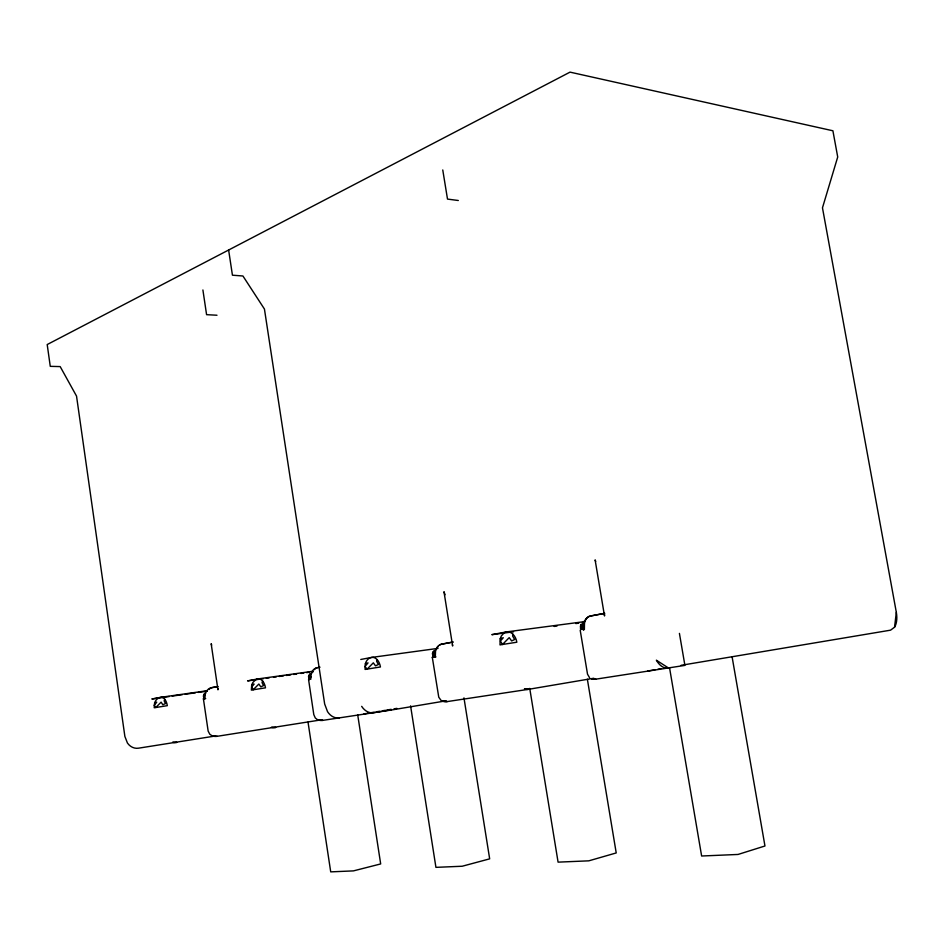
<?xml version="1.0" encoding="UTF-8"?>
<svg xmlns="http://www.w3.org/2000/svg" width="944" height="944" viewBox="0 0 944 944"><rect width="100%" height="100%" fill="white"/><g stroke="black" fill="none" stroke-linecap="round" stroke-linejoin="round"><path stroke-width="1.42" d="M604.632 614.544L604.502 615.96L595.109 559.886L595.723 561.42M218.088 688.471L217.946 689.816L211.161 643.702L211.704 645.071M604.396 613.376L590.649 615.972A12.65 8.366 79.2 0 0 584.466 623.158L584.383 629.577L581.764 629.2L580.501 626.545L580.784 624.397L580.454 628.362L582 627.146L582.542 623.028L584.678 620.857M681.096 665.308L890.558 630.167L894.546 627.217L896.328 612.337L822.472 207.822L837.717 156.987L832.903 130.779L570.023 72.133L47.2 344.548L50.268 366.343L60.18 366.591L76.535 396.102L124.879 736.438L127.44 743.022A13.735 11.812 84.5 0 0 138.556 748.179L215.539 735.966M452.79 642.062L441.851 644.127A11.517 8.366 79.8 0 0 435.538 650.805L435.326 656.67L432.305 657.319L438.759 697.191L441.013 700.354L442.984 701.298A17.193 12.508 80.9 0 0 447.255 701.581L528.758 689.285L593.8 678.252M438.016 648.375L371.665 657.413A10.986 8.319 80.2 0 0 365.34 663.833L365.068 669.438L380.444 666.971A10.986 7.174 82.3 0 0 371.665 657.413L360.785 659.467M320.016 667.184L317.385 667.679A10.573 8.26 80.6 0 0 311.072 673.898L310.765 679.314L309.042 678.913L308.523 676.588L309.325 674.689L309.29 677.957L311.06 676.86M217.356 686.607L211.727 687.669A9.782 8.083 81.5 0 0 205.485 693.498L203.408 698.855L208.152 731.093L209.78 734.208L212.105 735.813M207.373 690.701L160.799 697.309A9.393 7.977 82.2 0 0 154.615 702.938L154.214 707.764L167.324 705.664A9.393 5.239 82.7 0 0 160.799 697.309L151.854 698.997L169.283 696.519M512.981 634.262L512.616 636.032L514.657 639.501L511.648 640.941L509.194 637.66L502.491 644.481L500.013 644.917L500.178 638.805L501.347 635.937L504.356 632.598L506.444 631.902L584.607 621.612M377.152 659.655L376.621 661.307L378.391 664.505L375.488 665.85L373.328 662.83L367.181 669.072L364.915 666.582L368.03 662.889L365.34 663.833M262.668 681.061L262.019 682.606L263.565 685.568L260.78 686.831L258.857 684.034L253.181 689.781L251.352 690.111L251.694 684.919L252.874 682.465L255.93 679.55L257.972 678.913L312.806 671.278M164.846 699.339L164.126 700.802L165.495 703.563L162.828 704.743L161.105 702.147L155.819 707.481L154.143 705.31L156.716 702.171L154.615 702.938M317.632 719.776L315.308 718.018L313.797 714.608L308.582 679.633L310.635 676.553L309.726 673.721L311.072 673.898M311.343 673.438L313.243 671.597M251.694 684.919L254.066 684.07L251.718 686.819L253.181 689.781L265.5 687.834A10.136 6.089 82.5 0 0 257.972 678.913L247.576 680.884L263.423 678.677M500.178 638.805L503.27 637.743L500.426 641.011L502.491 644.481L516.84 642.215A12.012 8.567 81.9 0 0 506.444 631.902L491.848 634.663L513.571 631.796M604.774 613.34L590.649 615.972A12.65 9.499 81.6 0 0 583.427 630.132M453.144 642.026L441.851 644.127A11.517 7.882 82.1 0 0 439.916 644.894M218.076 686.489L211.727 687.669A9.782 5.676 82.6 0 0 209.131 689.486M647.737 671.007L654.994 669.768M657.897 669.272L660.8 668.777M663.691 668.281L666.594 667.786M363.947 713.888L373.977 712.213M376.845 711.729L379.7 711.245M382.568 710.761L385.435 710.289M388.303 709.805L391.158 709.322M394.026 708.85L396.893 708.366M389.825 709.982L373.612 712.696A16.367 12.425 81.5 0 1 361.67 706.348M446.193 700.802L391.359 710.018L322.883 720.355L318.671 720.142A15.8 12.343 81.9 0 0 322.883 720.355M321.845 719.765L217.226 736.296L213.12 736.131A14.62 12.071 83.1 0 0 217.226 736.296M595.829 679.161A18.868 12.508 80.2 0 1 591.522 678.795L595.829 679.161L684.907 665.39L679.42 633.389M172.186 696.106L182.345 694.666M185.248 694.253L195.42 692.813M198.323 692.4L207.031 691.161M266.302 678.276L269.182 677.863M273.5 677.261L276.38 676.86M279.271 676.459L283.589 675.857M286.469 675.456L290.787 674.854M293.667 674.453L296.546 674.051M300.865 673.45L303.756 673.037M306.635 672.635L309.514 672.234M435.939 656.894L432.305 657.319M554.116 626.438L557.007 626.049M575.828 623.559L578.731 623.182M205.698 698.619L203.408 698.855M589.575 677.721L587.522 674.181L580.206 630.25L584.135 626.297L582.283 623.052L584.466 623.158M216.99 315.237L206.583 314.671L202.901 289.973M442.984 701.298L447.255 701.581M435.538 650.805L433.839 650.652L435.137 653.673L433.603 656.989L432.387 653.803L432.977 651.773L432.812 655.36L434.511 654.204L434.913 650.475L436.919 648.481A11.517 7.882 82.1 0 1 438.228 646.38M458.3 200.506L447.503 199.09L442.76 169.955M308.605 679.739L309.243 679.739M205.485 693.498L204.411 693.297L205.119 698.513L203.951 698.737L203.397 695.929L204.352 694.135L204.4 697.144M445.072 594.744L443.975 591.711L452.636 646.015L452.459 644.492M732.143 657.107L764.959 845.989L738.043 854.45L701.628 856.007L669.532 667.691M587.369 679.243L616.22 852.939L588.808 860.834L558.081 862.143L529.737 688.388M463.964 697.864L489.665 858.851L462.206 866.238L435.927 867.359L410.581 705.864M357.705 714.856L380.68 863.937L353.457 870.887L330.719 871.867L308.027 722.125M228.625 250.018L232.436 275.2L242.927 275.99L264.438 309.042L324.665 704L327.544 711.682A15.989 12.366 81.7 0 0 339.392 717.865M896.328 612.337A16.697 8.933 79.1 0 1 894.546 627.217M314.34 669.685A10.585 6.643 82.4 0 1 317.385 667.679M176.67 742.421L172.61 742.279A14.16 11.942 83.7 0 0 176.67 742.421M275.565 727.494L271.4 727.305A15.269 12.237 82.4 0 0 275.565 727.494M391.359 710.018L387.099 709.77A16.567 12.449 81.3 0 0 391.359 710.018M528.758 689.285L524.451 688.955A18.113 12.532 80.5 0 0 528.758 689.285M668.73 668.151L656.363 660.198A19.694 12.437 79.9 0 0 668.73 668.151"/></g></svg>
